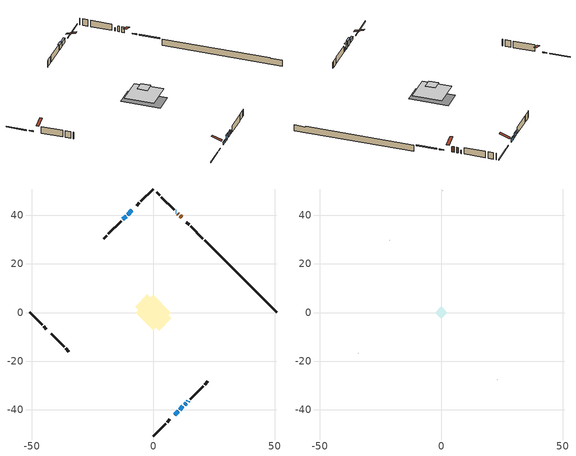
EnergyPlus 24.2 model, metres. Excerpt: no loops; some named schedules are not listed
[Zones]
conditioned space
 floor adiabatic (AdiabaticFloorConstruction): -7.27,0 0,7.27 7.27,0 0,-7.27 z0.61
 floor foundation (Slab1 construction): -7.44,2.38 -2.38,7.44 7.44,-2.38 2.38,-7.44 z-1.77
 wall outside (RimJoist1 construction): 0,-50.9 5.09,-45.81 / -50.9,0 -45.81,-5.09 / 0,50.9 -5.09,45.81 / 20.5,30.4 15.41,35.49 z0.61:0.91
 wall outside (RimJoist2 construction): 5.75,-45.15 6.83,-44.07 / -45.15,-5.75 -44.07,-6.83 / -5.75,45.15 -6.83,44.07 / 14.75,36.15 13.67,37.22 z0.61:0.91
 wall outside (AdiabaticWallConstruction 1): 11.71,39.19 11.06,39.84 / 10.41,40.49 10.13,40.77 z0.61:2.64
 wall outside (AdiabaticWallConstruction): -8.79,42.1 -10.52,40.38 / 9.48,41.42 9.31,41.59 / 14.19,-36.71 14.53,-36.37 z0.61:1.83; -11.17,39.72 -12.54,38.36 z0.61:2.24; 8.79,-42.1 10.23,-40.67 z0.61:1.47; 10.88,-40.01 12.23,-38.66 z0.61:2.64; 12.89,-38.01 13.54,-37.36 z0.61:2.44
 wall outside (Wall1 construction): 15.18,-35.71 20.52,-30.38 / -42.1,-8.79 -36.77,-14.13 / -13.2,37.7 -18.53,32.37 / 8.65,42.25 3.32,47.58 z0.61:3.05
 wall outside (Wall2 construction): 21.17,-29.72 22.48,-28.42 / -36.11,-14.78 -34.81,-16.09 / -19.19,31.71 -20.5,30.4 / 2.66,48.24 1.35,49.54 z0.61:3.05
 wall foundation (FoundationWall1 construction): 21.15,29.74,-1.77 21.15,29.74,0.61 47.92,2.97,0.61 47.92,2.97,0.4 50.9,0,0.4 50.9,0,-1.77
 window (WindowConstruction): -8.79,42.1 -10.52,40.38 z0.61:1.83
 window (WindowConstruction 6): 9.48,41.42 9.31,41.59 z0.61:1.83
 window (WindowConstruction 1): -11.17,39.72 -12.54,38.36 z0.61:2.23
 window (WindowConstruction 2): 8.79,-42.1 10.23,-40.67 z0.61:1.47
 window (WindowConstruction 3): 10.88,-40.01 12.23,-38.67 z0.61:2.64
 window (WindowConstruction 4): 12.89,-38.01 13.54,-37.36 z0.61:2.44
 window (WindowConstruction 5): 14.19,-36.7 14.53,-36.37 z0.61:1.83
 door (Door): 11.7,39.19 11.06,39.84 z0.61:2.64
 door (Door 1): 10.4,40.49 10.13,40.76 z0.61:2.64
 ceiling adiabatic (AdiabaticFloorConstruction): 0,-7.27 7.27,0 0,7.27 -7.27,0 z0.61
attic - vented
 floor to conditioned space (Floor1 construction Reversed): -2.55,0 0,2.55 2.55,0 0,-2.55 z3.05
 wall outside (Wall3 construction): 23.14,-27.76 23.18,-27.72 / -34.15,-16.75 -34.11,-16.79 / -21.15,29.74 -21.19,29.7 / 0.7,50.2 0.66,50.24 z0.61:3.05
 roof outside (Roof1 construction): 8.14,-42.76,3.05 5.66,-40.28,4.22 5,-40.93,4.22 7.48,-43.41,3.05; -42.76,-8.14,3.05 -40.28,-5.66,4.22 -40.93,-5,4.22 -43.41,-7.48,3.05; -8.14,42.76,3.05 -5.66,40.28,4.22 -5,40.93,4.22 -7.48,43.41,3.05; 12.36,38.54,3.05 9.88,36.05,4.22 10.54,35.4,4.22 13.02,37.88,3.05
shading: -10.62,40.27 -8.69,42.21 -9.12,42.64 -11.05,40.71 z1.98; -12.65,38.25 -11.07,39.83 -11.5,40.26 -13.08,38.68 z2.38; 10.33,-40.56 8.69,-42.21 9.12,-42.64 10.76,-40.99 z1.62; 12.34,-38.56 10.78,-40.12 11.21,-40.55 12.77,-38.99 z2.79; 13.64,-37.26 12.78,-38.11 13.21,-38.55 14.07,-37.69 z2.59
[Building]
Building 1: Terrain=Suburbs
[Site:Location]
London AP_ON: Latitude {deg}=43.03; Longitude {deg}=-81.15; Time Zone {hr}=-5; Elevation {m}=278; Keep Site Location Information=Yes
[Site:GroundTemperature:Shallow]
3.98693, 1.93205, 1.76749, 2.74264, 6.6573, 10.5537, 13.9317, 16.0716, 16.2534, 14.513, 11.2211, 7.44421
[Site:WaterMainsTemperature]
Calculation Method=Schedule; Temperature Schedule=mains temperature schedule
[Material] Roughness=Rough; Thermal Absorptance=0.9
Name | Thickness {m} | Conductivity {W/m-K} | Density {kg/m3} | Specific Heat {J/kg-K} | Solar Absorptance | Visible Absorptance
asphalt or fiberglass shingles | 0.00635 | 0.162714 | 1121.4 | 1465.45 | 0.4 | 0.4
ceiling stud and cavity | 0.1397 | 0.0800577 | 65.682 | 1177.47 | 0.7 | 0.7
concrete 4.0 in. | 0.1016 | 1.803125 | 2242.8 | 837.4 | 0.7 | 0.7
concrete 8.0 in. | 0.2032 | 1.803125 | 2242.8 | 837.4 | 0.7 | 0.7
door material | 0.04445 | 0.327969 | 512.64 | 1214.23 | 0.7 | 0.7
floor covering | 0.0127 | 0.0433444 | 54.468 | 1339.84 | 0.6 | 0.6
floor rigid ins; wall rigid ins | 0.512978 | 0.029427 | 32.04 | 1214.23 | 0.7 | 0.7
floor stud and cavity | 0.1397 | 1.75129 | 37.0049 | 1207.88 | 0.7 | 0.7
furniture material conditioned space 1 | 0.1524 | 0.115458 | 640.8 | 1214.23 | 0.6 | 0.6
gypsum board | 0.0127 | 0.160291 | 801 | 837.4 | 0.6 | 0.6
osb sheathing 0.5 in. | 0.0127 | 0.115458 | 512.64 | 1214.23 | 0.7 | 0.7
osb sheathing 0.75 in. | 0.01905 | 0.115458 | 512.64 | 1214.23 | 0.7 | 0.7
rim joist stud and cavity | 0.0508 | 0.107068 | 50.32683 | 1063.81 | 0.6 | 0.6
rim joist stud and cavity 1 | 0.0508 | 0.367727 | 50.32683 | 1063.81 | 0.6 | 0.6
wall stud and cavity | 0.1397 | 0.0996715 | 139.0536 | 1170.24 | 0.7 | 0.7
wall stud and cavity 1 | 0.1397 | 0.132452 | 139.0536 | 1170.24 | 0.7 | 0.7
wall stud and cavity 2 | 0.0889 | 6.1454 | 50.32683 | 1063.81 | 0.6 | 0.6
wall stud and cavity 3 | 0.0889 | 0.380278 | 52.3479 | 1209.89 | 0.7 | 0.7
wall stud and cavity 4 | 0.0889 | 0.391764 | 83.0341 | 1211.67 | 0.7 | 0.7
wood siding | 0.0254 | 0.102417 | 544.68 | 1172.36 | 0.74 | 0.74
wood siding 1 | 0.00254 | 0.102417 | 544.68 | 1172.36 | 0.74 | 0.74
wood siding 2; wood siding 3; wood siding 4 | 0.0254 | 0.102417 | 544.68 | 1172.36 | 0.7 | 0.7
[WindowMaterial:SimpleGlazingSystem]
Name | U-Factor {W/m2-K} | Solar Heat Gain Coefficient
WindowMaterial | 3.28699 | 0.62
WindowMaterial 1 | 3.284723 | 0.57
WindowMaterial 2 | 3.28302 | 0.52
WindowMaterial 3 | 3.31198 | 0.6
WindowMaterial 4 | 3.28416 | 0.58
WindowMaterial 5 | 3.22851 | 0.37
[Construction]
AdiabaticFloorConstruction: floor stud and cavity, floor rigid ins, osb sheathing 0.75 in., floor covering
AdiabaticWallConstruction: wood siding 3, wall rigid ins, wall stud and cavity 3, gypsum board
AdiabaticWallConstruction 1: wood siding 4, wall rigid ins, wall stud and cavity 3, gypsum board
Door; Door 1: door material
Floor1 construction Reversed: gypsum board, ceiling stud and cavity
FoundationWall1 construction: concrete 8.0 in.
furniture construction conditioned space 1: furniture material conditioned space 1
PartitionWallConstruction: gypsum board, wall stud and cavity 4, gypsum board
RimJoist1 construction: wood siding 2, rim joist stud and cavity
RimJoist2 construction: wood siding 2, rim joist stud and cavity 1
Roof1 construction: asphalt or fiberglass shingles
Slab1 construction: concrete 4.0 in.
Wall1 construction: wood siding, osb sheathing 0.5 in., wall stud and cavity, gypsum board
Wall2 construction: wood siding, osb sheathing 0.5 in., wall stud and cavity 1, gypsum board
Wall3 construction: wood siding 1, wall stud and cavity 2
WindowConstruction: WindowMaterial
WindowConstruction 1: WindowMaterial 1
WindowConstruction 2: WindowMaterial 2
WindowConstruction 3: WindowMaterial 3
WindowConstruction 4: WindowMaterial 4
WindowConstruction 5; WindowConstruction 6: WindowMaterial 5
[Zone] Multiplier=1; Part of Total Floor Area=Yes
Name | Volume {m3}
attic - vented | 2.46183
conditioned space | 530
[Space]
Name | Zone | Volume {m3}
attic - vented 1 | attic - vented | 2.46183
conditioned space 1 | conditioned space | 530
[ZoneInfiltration:EffectiveLeakageArea]
infil attic - vented 1: Zone or Space=attic - vented 1; Schedule=Always On Discrete; Effective Air Leakage Area {cm2}=565.964; Stack Coefficient=0.00025087; Wind Coefficient=1.07015e-05
[ZoneMixing]
whole house fan mix: Zone or Space=attic - vented; Schedule=Always On Continuous; Design Flow Rate Calculation Method=Flow/Zone; Design Flow Rate {m3/s}=0; Source Zone or Space=conditioned space
[SurfaceProperty:ExposedFoundationPerimeter]
Slab1: Exposed Perimeter Calculation Method=TotalExposedPerimeter; Total Exposed Perimeter {m}=42.062
[InternalMass] Zone or ZoneList=conditioned space; Space or SpaceList=conditioned space 1
Name | Construction | Surface Area {m2}
furniture mass conditioned space 1 | furniture construction conditioned space 1 | 81.9682
partition wall mass | PartitionWallConstruction | 204.92
[Lights]
interior lighting: Zone or ZoneList or Space or SpaceList=conditioned space 1; Schedule=interior lighting schedule; Design Level Calculation Method=LightingLevel; Lighting Level {W}=343.2; Return Air Fraction=0; Fraction Radiant=0.6; Fraction Visible=0.2; Fraction Replaceable=1
[People]
occupants: Zone or ZoneList or Space or SpaceList=conditioned space 1; Number of People Schedule=occupants schedule; Number of People Calculation Method=People; Number of People=3; Fraction Radiant=0.314171; Sensible Heat Fraction=0.56303; Activity Level Schedule=occupants activity schedule; Carbon Dioxide Generation Rate {m3/s-W}=0; Enable ASHRAE 55 Comfort Warnings=No; Mean Radiant Temperature Calculation Type=EnclosureAveraged
[ElectricEquipment] Zone or ZoneList or Space or SpaceList=conditioned space 1; Design Level Calculation Method=EquipmentLevel
Name | Schedule | Design Level {W} | Fraction Latent | Fraction Radiant | Fraction Lost
clothes dryer | clothes dryer schedule | 140.772 | 0.015 | 0.081 | 0.85
clothes washer | clothes washer schedule | 32.1985 | 0.03 | 0.162 | 0.7
cooking range | cooking range schedule | 215.147 | 0.08 | 0.432 | 0.2
dishwasher | dishwasher schedule | 66.8632 | 0.3 | 0.18 | 0.4
fridge | fridge schedule | 72.9452 | 0 | 0.6 | 0
mech vent bath fan 0 | mech vent bath fan 0 schedule | 50.2 | 0 | 0 | 1
mech vent house fan | mech vent house fan schedule | 0 | 0 | 0 | 1
mech vent house fan cfis | mech vent house fan cfis schedule | 0 | 0 | 0 | 0
misc plug loads | misc plug loads schedule | 494.7 | 0.045 | 0.513 | 0.1
whole house fan | Always On Discrete | 0 | 0 | 0 | 1
[OtherEquipment] Zone or ZoneList or Space or SpaceList=conditioned space 1; Design Level Calculation Method=EquipmentLevel
Name | Fuel Type | Schedule | Design Level {W} | Fraction Latent | Fraction Radiant | Fraction Lost
clothes dryer 1 | Electricity | clothes dryer schedule | 0 | 0.015 | 0.081 | 0.85
cooking range 1 | Electricity | cooking range schedule | 0 | 0.08 | 0.432 | 0.2
general water use latent | None | general water use schedule | 62.594 | 1 | 0 | 0
general water use sensible | None | general water use schedule | -61.6891 | 0 | 0.6 | 0
mech vent house fan latent load | None | Always On Discrete | 0 | 1 | 0 | 0
mech vent house fan sensible load | None | Always On Discrete | 0 | 0 | 0 | 0
water heater energy adjustment1 | Electricity | Always On Discrete | 0.01 | 0 | 0 | 1
[ZoneInfiltration:DesignFlowRate] Zone or ZoneList or Space or SpaceList=conditioned space 1; Schedule=Always On Discrete; Design Flow Rate Calculation Method=Flow/Zone; Design Flow Rate {m3/s}=0
infil flow; natural vent flow; whole house fan flow
[Foundation:Kiva]
Foundation Kiva 1: Initial Indoor Air Temperature {C}=18; Wall Height Above Grade {m}=0.609996; Wall Depth Below Slab {m}=0.2032
[Foundation:Kiva:Settings]
Soil Conductivity {W/m-K}=0.849921; Soil Density {kg/m3}=1842.3; Soil Specific Heat {J/kg-K}=418.7; Ground Solar Absorptivity=0.9; Ground Thermal Absorptivity=0.9; Ground Surface Roughness {m}=0.03; Far-Field Width {m}=40; Deep-Ground Boundary Condition=ZeroFlux; Deep-Ground Depth {m}=40; Minimum Cell Dimension {m}=0.2; Maximum Cell Growth Coefficient=3; Simulation Timestep=Timestep
[Exterior:Lights]
exterior lighting: Schedule=exterior lighting schedule; Design Level {W}=75.6
[Schedule:Constant]
Name | Hourly Value
Always On Continuous; mech vent house fan schedule; mech vent house fan cfis schedule; Always On Discrete | 1
occupants activity schedule | 117.228
fridge schedule | 0
[Schedule:Day:Interval]
interior lighting schedule day: No, 01:00, 0.108182, 04:00, 0.0901515, 05:00, 0.0991667, 06:00, 0.162273, 07:00, 0.270455, 08:00, 0.342576, 10:00, 0.369621, 11:00, 0.351591, 12:00, 0.333561, 13:00, 0.324545, 14:00, 0.31553, 15:00, 0.333561, 16:00, 0.369621, 17:00, 0.450758, 18:00, 0.585985, 19:00, 0.775303, 20:00, 0.955606, 21:00, 0.991667, 22:00, 0.712197, 23:00, 0.360606, 24:00, 0.162273
interior lighting schedule day 1: No, 01:00, 0.100909, 04:00, 0.0840909, 05:00, 0.0925, 06:00, 0.151364, 07:00, 0.252273, 08:00, 0.319545, 10:00, 0.344773, 11:00, 0.327955, 12:00, 0.311136, 13:00, 0.302727, 14:00, 0.294318, 15:00, 0.311136, 16:00, 0.344773, 17:00, 0.420455, 18:00, 0.546591, 19:00, 0.723182, 20:00, 0.891364, 21:00, 0.925, 22:00, 0.664318, 23:00, 0.336364, 24:00, 0.151364
interior lighting schedule day 2: No, 01:00, 0.0927273, 04:00, 0.0772727, 05:00, 0.085, 06:00, 0.139091, 07:00, 0.231818, 08:00, 0.293636, 10:00, 0.316818, 11:00, 0.301364, 12:00, 0.285909, 13:00, 0.278182, 14:00, 0.270455, 15:00, 0.285909, 16:00, 0.316818, 17:00, 0.386364, 18:00, 0.502273, 19:00, 0.664545, 20:00, 0.819091, 21:00, 0.85, 22:00, 0.610455, 23:00, 0.309091, 24:00, 0.139091
interior lighting schedule day 3: No, 01:00, 0.0845455, 04:00, 0.0704545, 05:00, 0.0775, 06:00, 0.126818, 07:00, 0.211364, 08:00, 0.267727, 10:00, 0.288864, 11:00, 0.274773, 12:00, 0.260682, 13:00, 0.253636, 14:00, 0.246591, 15:00, 0.260682, 16:00, 0.288864, 17:00, 0.352273, 18:00, 0.457955, 19:00, 0.605909, 20:00, 0.746818, 21:00, 0.775, 22:00, 0.556591, 23:00, 0.281818, 24:00, 0.126818
interior lighting schedule default day: No, 24:00, 0
[Schedule:Week:Daily]
interior lighting schedule Week Rule - Jan1-Jan27: interior lighting schedule day, interior lighting schedule day, interior lighting schedule day, interior lighting schedule day, interior lighting schedule day, interior lighting schedule day, interior lighting schedule day, interior lighting schedule default day, interior lighting schedule default day, interior lighting schedule default day, interior lighting schedule default day, interior lighting schedule default day
interior lighting schedule Week Rule - Jan28-Feb3: interior lighting schedule day, interior lighting schedule day, interior lighting schedule day, interior lighting schedule day, interior lighting schedule day 1, interior lighting schedule day 1, interior lighting schedule day 1, interior lighting schedule default day, interior lighting schedule default day, interior lighting schedule default day, interior lighting schedule default day, interior lighting schedule default day
interior lighting schedule Week Rule - Feb4-Feb24: interior lighting schedule day 1, interior lighting schedule day 1, interior lighting schedule day 1, interior lighting schedule day 1, interior lighting schedule day 1, interior lighting schedule day 1, interior lighting schedule day 1, interior lighting schedule default day, interior lighting schedule default day, interior lighting schedule default day, interior lighting schedule default day, interior lighting schedule default day
interior lighting schedule Week Rule - Feb25-Mar3: interior lighting schedule day 1, interior lighting schedule day 1, interior lighting schedule day 1, interior lighting schedule day 1, interior lighting schedule day 2, interior lighting schedule day 2, interior lighting schedule day 2, interior lighting schedule default day, interior lighting schedule default day, interior lighting schedule default day, interior lighting schedule default day, interior lighting schedule default day
interior lighting schedule Week Rule - Mar4-Mar31: interior lighting schedule day 2, interior lighting schedule day 2, interior lighting schedule day 2, interior lighting schedule day 2, interior lighting schedule day 2, interior lighting schedule day 2, interior lighting schedule day 2, interior lighting schedule default day, interior lighting schedule default day, interior lighting schedule default day, interior lighting schedule default day, interior lighting schedule default day
interior lighting schedule Week Rule - Apr1-Apr28: interior lighting schedule day 3, interior lighting schedule day 3, interior lighting schedule day 3, interior lighting schedule day 3, interior lighting schedule day 3, interior lighting schedule day 3, interior lighting schedule day 3, interior lighting schedule default day, interior lighting schedule default day, interior lighting schedule default day, interior lighting schedule default day, interior lighting schedule default day
interior lighting schedule Week Rule - Apr29-May5: interior lighting schedule day 3, interior lighting schedule day 3, interior lighting schedule day 4, interior lighting schedule day 4, interior lighting schedule day 4, interior lighting schedule day 4, interior lighting schedule day 4, interior lighting schedule default day, interior lighting schedule default day, interior lighting schedule default day, interior lighting schedule default day, interior lighting schedule default day
interior lighting schedule Week Rule - May6-May26: interior lighting schedule day 4, interior lighting schedule day 4, interior lighting schedule day 4, interior lighting schedule day 4, interior lighting schedule day 4, interior lighting schedule day 4, interior lighting schedule day 4, interior lighting schedule default day, interior lighting schedule default day, interior lighting schedule default day, interior lighting schedule default day, interior lighting schedule default day
interior lighting schedule Week Rule - May27-Jun2: interior lighting schedule day 4, interior lighting schedule day 4, interior lighting schedule day 4, interior lighting schedule day 4, interior lighting schedule day 4, interior lighting schedule day 5, interior lighting schedule day 5, interior lighting schedule default day, interior lighting schedule default day, interior lighting schedule default day, interior lighting schedule default day, interior lighting schedule default day
interior lighting schedule Week Rule - Jun3-Jun30: interior lighting schedule day 5, interior lighting schedule day 5, interior lighting schedule day 5, interior lighting schedule day 5, interior lighting schedule day 5, interior lighting schedule day 5, interior lighting schedule day 5, interior lighting schedule default day, interior lighting schedule default day, interior lighting schedule default day, interior lighting schedule default day, interior lighting schedule default day
interior lighting schedule Week Rule - Jul1-Jul28: interior lighting schedule day 6, interior lighting schedule day 6, interior lighting schedule day 6, interior lighting schedule day 6, interior lighting schedule day 6, interior lighting schedule day 6, interior lighting schedule day 6, interior lighting schedule default day, interior lighting schedule default day, interior lighting schedule default day, interior lighting schedule default day, interior lighting schedule default day
interior lighting schedule Week Rule - Jul29-Aug4: interior lighting schedule day 6, interior lighting schedule day 6, interior lighting schedule day 6, interior lighting schedule day 7, interior lighting schedule day 7, interior lighting schedule day 7, interior lighting schedule day 7, interior lighting schedule default day, interior lighting schedule default day, interior lighting schedule default day, interior lighting schedule default day, interior lighting schedule default day
interior lighting schedule Week Rule - Aug5-Aug25: interior lighting schedule day 7, interior lighting schedule day 7, interior lighting schedule day 7, interior lighting schedule day 7, interior lighting schedule day 7, interior lighting schedule day 7, interior lighting schedule day 7, interior lighting schedule default day, interior lighting schedule default day, interior lighting schedule default day, interior lighting schedule default day, interior lighting schedule default day
interior lighting schedule Week Rule - Aug26-Sep1: interior lighting schedule day 7, interior lighting schedule day 7, interior lighting schedule day 7, interior lighting schedule day 7, interior lighting schedule day 7, interior lighting schedule day 7, interior lighting schedule day 8, interior lighting schedule default day, interior lighting schedule default day, interior lighting schedule default day, interior lighting schedule default day, interior lighting schedule default day
interior lighting schedule Week Rule - Sep2-Sep29: interior lighting schedule day 8, interior lighting schedule day 8, interior lighting schedule day 8, interior lighting schedule day 8, interior lighting schedule day 8, interior lighting schedule day 8, interior lighting schedule day 8, interior lighting schedule default day, interior lighting schedule default day, interior lighting schedule default day, interior lighting schedule default day, interior lighting schedule default day
interior lighting schedule Week Rule - Sep30-Oct6: interior lighting schedule day 8, interior lighting schedule day 9, interior lighting schedule day 9, interior lighting schedule day 9, interior lighting schedule day 9, interior lighting schedule day 9, interior lighting schedule day 9, interior lighting schedule default day, interior lighting schedule default day, interior lighting schedule default day, interior lighting schedule default day, interior lighting schedule default day
interior lighting schedule Week Rule - Oct7-Oct27: interior lighting schedule day 9, interior lighting schedule day 9, interior lighting schedule day 9, interior lighting schedule day 9, interior lighting schedule day 9, interior lighting schedule day 9, interior lighting schedule day 9, interior lighting schedule default day, interior lighting schedule default day, interior lighting schedule default day, interior lighting schedule default day, interior lighting schedule default day
interior lighting schedule Week Rule - Oct28-Nov3: interior lighting schedule day 9, interior lighting schedule day 9, interior lighting schedule day 9, interior lighting schedule day 9, interior lighting schedule day 10, interior lighting schedule day 10, interior lighting schedule day 10, interior lighting schedule default day, interior lighting schedule default day, interior lighting schedule default day, interior lighting schedule default day, interior lighting schedule default day
interior lighting schedule Week Rule - Nov4-Nov24: interior lighting schedule day 10, interior lighting schedule day 10, interior lighting schedule day 10, interior lighting schedule day 10, interior lighting schedule day 10, interior lighting schedule day 10, interior lighting schedule day 10, interior lighting schedule default day, interior lighting schedule default day, interior lighting schedule default day, interior lighting schedule default day, interior lighting schedule default day
interior lighting schedule Week Rule - Nov25-Dec1: interior lighting schedule day 10, interior lighting schedule day 10, interior lighting schedule day 10, interior lighting schedule day 10, interior lighting schedule day 10, interior lighting schedule day 10, interior lighting schedule day 11, interior lighting schedule default day, interior lighting schedule default day, interior lighting schedule default day, interior lighting schedule default day, interior lighting schedule default day
interior lighting schedule Week Rule - Dec2-Dec31: interior lighting schedule day 11, interior lighting schedule day 11, interior lighting schedule day 11, interior lighting schedule day 11, interior lighting schedule day 11, interior lighting schedule day 11, interior lighting schedule day 11, interior lighting schedule default day, interior lighting schedule default day, interior lighting schedule default day, interior lighting schedule default day, interior lighting schedule default day
occupants schedule Week Rule - Jan1-Dec31: occupants schedule day, occupants schedule day, occupants schedule day, occupants schedule day, occupants schedule day, occupants schedule day, occupants schedule day, occupants schedule default day, occupants schedule default day, occupants schedule default day, occupants schedule default day, occupants schedule default day
clothes dryer schedule Week Rule - Jan1-Dec31: clothes dryer schedule day, clothes dryer schedule day, clothes dryer schedule day, clothes dryer schedule day, clothes dryer schedule day, clothes dryer schedule day, clothes dryer schedule day, clothes dryer schedule default day, clothes dryer schedule default day, clothes dryer schedule default day, clothes dryer schedule default day, clothes dryer schedule default day
clothes washer schedule Week Rule - Jan1-Dec31: clothes washer schedule day, clothes washer schedule day, clothes washer schedule day, clothes washer schedule day, clothes washer schedule day, clothes washer schedule day, clothes washer schedule day, clothes washer schedule default day, clothes washer schedule default day, clothes washer schedule default day, clothes washer schedule default day, clothes washer schedule default day
cooking range schedule Week Rule - Jan1-Dec31: cooking range schedule day, cooking range schedule day, cooking range schedule day, cooking range schedule day, cooking range schedule day, cooking range schedule day, cooking range schedule day, cooking range schedule default day, cooking range schedule default day, cooking range schedule default day, cooking range schedule default day, cooking range schedule default day
dishwasher schedule Week Rule - Jan1-Dec31: dishwasher schedule day, dishwasher schedule day, dishwasher schedule day, dishwasher schedule day, dishwasher schedule day, dishwasher schedule day, dishwasher schedule day, dishwasher schedule default day, dishwasher schedule default day, dishwasher schedule default day, dishwasher schedule default day, dishwasher schedule default day
mech vent bath fan 0 schedule Week Rule - Jan1-Dec31: mech vent bath fan 0 schedule day, mech vent bath fan 0 schedule day, mech vent bath fan 0 schedule day, mech vent bath fan 0 schedule day, mech vent bath fan 0 schedule day, mech vent bath fan 0 schedule day, mech vent bath fan 0 schedule day, mech vent bath fan 0 schedule default day, mech vent bath fan 0 schedule default day, mech vent bath fan 0 schedule default day, mech vent bath fan 0 schedule default day, mech vent bath fan 0 schedule default day
misc plug loads schedule Week Rule - Jan1-Dec31: misc plug loads schedule day, misc plug loads schedule day, misc plug loads schedule day, misc plug loads schedule day, misc plug loads schedule day, misc plug loads schedule day, misc plug loads schedule day, misc plug loads schedule default day, misc plug loads schedule default day, misc plug loads schedule default day, misc plug loads schedule default day, misc plug loads schedule default day
general water use schedule Week Rule - Jan1-Dec31: general water use schedule day, general water use schedule day, general water use schedule day, general water use schedule day, general water use schedule day, general water use schedule day, general water use schedule day, general water use schedule default day, general water use schedule default day, general water use schedule default day, general water use schedule default day, general water use schedule default day
exterior lighting schedule Week Rule - Jan1-Jan27: exterior lighting schedule day, exterior lighting schedule day, exterior lighting schedule day, exterior lighting schedule day, exterior lighting schedule day, exterior lighting schedule day, exterior lighting schedule day, exterior lighting schedule default day, exterior lighting schedule default day, exterior lighting schedule default day, exterior lighting schedule default day, exterior lighting schedule default day
exterior lighting schedule Week Rule - Jan28-Feb3: exterior lighting schedule day, exterior lighting schedule day, exterior lighting schedule day, exterior lighting schedule day, exterior lighting schedule day 1, exterior lighting schedule day 1, exterior lighting schedule day 1, exterior lighting schedule default day, exterior lighting schedule default day, exterior lighting schedule default day, exterior lighting schedule default day, exterior lighting schedule default day
exterior lighting schedule Week Rule - Feb4-Feb24: exterior lighting schedule day 1, exterior lighting schedule day 1, exterior lighting schedule day 1, exterior lighting schedule day 1, exterior lighting schedule day 1, exterior lighting schedule day 1, exterior lighting schedule day 1, exterior lighting schedule default day, exterior lighting schedule default day, exterior lighting schedule default day, exterior lighting schedule default day, exterior lighting schedule default day
exterior lighting schedule Week Rule - Feb25-Mar3: exterior lighting schedule day 1, exterior lighting schedule day 1, exterior lighting schedule day 1, exterior lighting schedule day 1, exterior lighting schedule day 2, exterior lighting schedule day 2, exterior lighting schedule day 2, exterior lighting schedule default day, exterior lighting schedule default day, exterior lighting schedule default day, exterior lighting schedule default day, exterior lighting schedule default day
exterior lighting schedule Week Rule - Mar4-Mar31: exterior lighting schedule day 2, exterior lighting schedule day 2, exterior lighting schedule day 2, exterior lighting schedule day 2, exterior lighting schedule day 2, exterior lighting schedule day 2, exterior lighting schedule day 2, exterior lighting schedule default day, exterior lighting schedule default day, exterior lighting schedule default day, exterior lighting schedule default day, exterior lighting schedule default day
exterior lighting schedule Week Rule - Apr1-Apr28: exterior lighting schedule day 3, exterior lighting schedule day 3, exterior lighting schedule day 3, exterior lighting schedule day 3, exterior lighting schedule day 3, exterior lighting schedule day 3, exterior lighting schedule day 3, exterior lighting schedule default day, exterior lighting schedule default day, exterior lighting schedule default day, exterior lighting schedule default day, exterior lighting schedule default day
exterior lighting schedule Week Rule - Apr29-May5: exterior lighting schedule day 3, exterior lighting schedule day 3, exterior lighting schedule day 4, exterior lighting schedule day 4, exterior lighting schedule day 4, exterior lighting schedule day 4, exterior lighting schedule day 4, exterior lighting schedule default day, exterior lighting schedule default day, exterior lighting schedule default day, exterior lighting schedule default day, exterior lighting schedule default day
exterior lighting schedule Week Rule - May6-May26: exterior lighting schedule day 4, exterior lighting schedule day 4, exterior lighting schedule day 4, exterior lighting schedule day 4, exterior lighting schedule day 4, exterior lighting schedule day 4, exterior lighting schedule day 4, exterior lighting schedule default day, exterior lighting schedule default day, exterior lighting schedule default day, exterior lighting schedule default day, exterior lighting schedule default day
exterior lighting schedule Week Rule - May27-Jun2: exterior lighting schedule day 4, exterior lighting schedule day 4, exterior lighting schedule day 4, exterior lighting schedule day 4, exterior lighting schedule day 4, exterior lighting schedule day 5, exterior lighting schedule day 5, exterior lighting schedule default day, exterior lighting schedule default day, exterior lighting schedule default day, exterior lighting schedule default day, exterior lighting schedule default day
exterior lighting schedule Week Rule - Jun3-Jun30: exterior lighting schedule day 5, exterior lighting schedule day 5, exterior lighting schedule day 5, exterior lighting schedule day 5, exterior lighting schedule day 5, exterior lighting schedule day 5, exterior lighting schedule day 5, exterior lighting schedule default day, exterior lighting schedule default day, exterior lighting schedule default day, exterior lighting schedule default day, exterior lighting schedule default day
exterior lighting schedule Week Rule - Jul1-Jul28: exterior lighting schedule day 6, exterior lighting schedule day 6, exterior lighting schedule day 6, exterior lighting schedule day 6, exterior lighting schedule day 6, exterior lighting schedule day 6, exterior lighting schedule day 6, exterior lighting schedule default day, exterior lighting schedule default day, exterior lighting schedule default day, exterior lighting schedule default day, exterior lighting schedule default day
exterior lighting schedule Week Rule - Jul29-Aug4: exterior lighting schedule day 6, exterior lighting schedule day 6, exterior lighting schedule day 6, exterior lighting schedule day 7, exterior lighting schedule day 7, exterior lighting schedule day 7, exterior lighting schedule day 7, exterior lighting schedule default day, exterior lighting schedule default day, exterior lighting schedule default day, exterior lighting schedule default day, exterior lighting schedule default day
exterior lighting schedule Week Rule - Aug5-Aug25: exterior lighting schedule day 7, exterior lighting schedule day 7, exterior lighting schedule day 7, exterior lighting schedule day 7, exterior lighting schedule day 7, exterior lighting schedule day 7, exterior lighting schedule day 7, exterior lighting schedule default day, exterior lighting schedule default day, exterior lighting schedule default day, exterior lighting schedule default day, exterior lighting schedule default day
exterior lighting schedule Week Rule - Aug26-Sep1: exterior lighting schedule day 7, exterior lighting schedule day 7, exterior lighting schedule day 7, exterior lighting schedule day 7, exterior lighting schedule day 7, exterior lighting schedule day 7, exterior lighting schedule day 8, exterior lighting schedule default day, exterior lighting schedule default day, exterior lighting schedule default day, exterior lighting schedule default day, exterior lighting schedule default day
exterior lighting schedule Week Rule - Sep2-Sep29: exterior lighting schedule day 8, exterior lighting schedule day 8, exterior lighting schedule day 8, exterior lighting schedule day 8, exterior lighting schedule day 8, exterior lighting schedule day 8, exterior lighting schedule day 8, exterior lighting schedule default day, exterior lighting schedule default day, exterior lighting schedule default day, exterior lighting schedule default day, exterior lighting schedule default day
exterior lighting schedule Week Rule - Sep30-Oct6: exterior lighting schedule day 8, exterior lighting schedule day 9, exterior lighting schedule day 9, exterior lighting schedule day 9, exterior lighting schedule day 9, exterior lighting schedule day 9, exterior lighting schedule day 9, exterior lighting schedule default day, exterior lighting schedule default day, exterior lighting schedule default day, exterior lighting schedule default day, exterior lighting schedule default day
exterior lighting schedule Week Rule - Oct7-Oct27: exterior lighting schedule day 9, exterior lighting schedule day 9, exterior lighting schedule day 9, exterior lighting schedule day 9, exterior lighting schedule day 9, exterior lighting schedule day 9, exterior lighting schedule day 9, exterior lighting schedule default day, exterior lighting schedule default day, exterior lighting schedule default day, exterior lighting schedule default day, exterior lighting schedule default day
exterior lighting schedule Week Rule - Oct28-Nov3: exterior lighting schedule day 9, exterior lighting schedule day 9, exterior lighting schedule day 9, exterior lighting schedule day 9, exterior lighting schedule day 10, exterior lighting schedule day 10, exterior lighting schedule day 10, exterior lighting schedule default day, exterior lighting schedule default day, exterior lighting schedule default day, exterior lighting schedule default day, exterior lighting schedule default day
exterior lighting schedule Week Rule - Nov4-Nov24: exterior lighting schedule day 10, exterior lighting schedule day 10, exterior lighting schedule day 10, exterior lighting schedule day 10, exterior lighting schedule day 10, exterior lighting schedule day 10, exterior lighting schedule day 10, exterior lighting schedule default day, exterior lighting schedule default day, exterior lighting schedule default day, exterior lighting schedule default day, exterior lighting schedule default day
exterior lighting schedule Week Rule - Nov25-Dec1: exterior lighting schedule day 10, exterior lighting schedule day 10, exterior lighting schedule day 10, exterior lighting schedule day 10, exterior lighting schedule day 10, exterior lighting schedule day 10, exterior lighting schedule day 11, exterior lighting schedule default day, exterior lighting schedule default day, exterior lighting schedule default day, exterior lighting schedule default day, exterior lighting schedule default day
exterior lighting schedule Week Rule - Dec2-Dec31: exterior lighting schedule day 11, exterior lighting schedule day 11, exterior lighting schedule day 11, exterior lighting schedule day 11, exterior lighting schedule day 11, exterior lighting schedule day 11, exterior lighting schedule day 11, exterior lighting schedule default day, exterior lighting schedule default day, exterior lighting schedule default day, exterior lighting schedule default day, exterior lighting schedule default day
[Schedule:Year]
interior lighting schedule: interior lighting schedule Week Rule - Jan1-Jan27, 1, 1, 1, 27, interior lighting schedule Week Rule - Jan28-Feb3, 1, 28, 2, 3, interior lighting schedule Week Rule - Feb4-Feb24, 2, 4, 2, 24, interior lighting schedule Week Rule - Feb25-Mar3, 2, 25, 3, 3, interior lighting schedule Week Rule - Mar4-Mar31, 3, 4, 3, 31, interior lighting schedule Week Rule - Apr1-Apr28, 4, 1, 4, 28, interior lighting schedule Week Rule - Apr29-May5, 4, 29, 5, 5, interior lighting schedule Week Rule - May6-May26, 5, 6, 5, 26, interior lighting schedule Week Rule - May27-Jun2, 5, 27, 6, 2, interior lighting schedule Week Rule - Jun3-Jun30, 6, 3, 6, 30, interior lighting schedule Week Rule - Jul1-Jul28, 7, 1, 7, 28, interior lighting schedule Week Rule - Jul29-Aug4, 7, 29, 8, 4, interior lighting schedule Week Rule - Aug5-Aug25, 8, 5, 8, 25, interior lighting schedule Week Rule - Aug26-Sep1, 8, 26, 9, 1, interior lighting schedule Week Rule - Sep2-Sep29, 9, 2, 9, 29, interior lighting schedule Week Rule - Sep30-Oct6, 9, 30, 10, 6, interior lighting schedule Week Rule - Oct7-Oct27, 10, 7, 10, 27, interior lighting schedule Week Rule - Oct28-Nov3, 10, 28, 11, 3, interior lighting schedule Week Rule - Nov4-Nov24, 11, 4, 11, 24, interior lighting schedule Week Rule - Nov25-Dec1, 11, 25, 12, 1, interior lighting schedule Week Rule - Dec2-Dec31, 12, 2, 12, 31
occupants schedule: occupants schedule Week Rule - Jan1-Dec31, 1, 1, 12, 31
clothes dryer schedule: clothes dryer schedule Week Rule - Jan1-Dec31, 1, 1, 12, 31
clothes washer schedule: clothes washer schedule Week Rule - Jan1-Dec31, 1, 1, 12, 31
cooking range schedule: cooking range schedule Week Rule - Jan1-Dec31, 1, 1, 12, 31
dishwasher schedule: dishwasher schedule Week Rule - Jan1-Dec31, 1, 1, 12, 31
mech vent bath fan 0 schedule: mech vent bath fan 0 schedule Week Rule - Jan1-Dec31, 1, 1, 12, 31
misc plug loads schedule: misc plug loads schedule Week Rule - Jan1-Dec31, 1, 1, 12, 31
general water use schedule: general water use schedule Week Rule - Jan1-Dec31, 1, 1, 12, 31
exterior lighting schedule: exterior lighting schedule Week Rule - Jan1-Jan27, 1, 1, 1, 27, exterior lighting schedule Week Rule - Jan28-Feb3, 1, 28, 2, 3, exterior lighting schedule Week Rule - Feb4-Feb24, 2, 4, 2, 24, exterior lighting schedule Week Rule - Feb25-Mar3, 2, 25, 3, 3, exterior lighting schedule Week Rule - Mar4-Mar31, 3, 4, 3, 31, exterior lighting schedule Week Rule - Apr1-Apr28, 4, 1, 4, 28, exterior lighting schedule Week Rule - Apr29-May5, 4, 29, 5, 5, exterior lighting schedule Week Rule - May6-May26, 5, 6, 5, 26, exterior lighting schedule Week Rule - May27-Jun2, 5, 27, 6, 2, exterior lighting schedule Week Rule - Jun3-Jun30, 6, 3, 6, 30, exterior lighting schedule Week Rule - Jul1-Jul28, 7, 1, 7, 28, exterior lighting schedule Week Rule - Jul29-Aug4, 7, 29, 8, 4, exterior lighting schedule Week Rule - Aug5-Aug25, 8, 5, 8, 25, exterior lighting schedule Week Rule - Aug26-Sep1, 8, 26, 9, 1, exterior lighting schedule Week Rule - Sep2-Sep29, 9, 2, 9, 29, exterior lighting schedule Week Rule - Sep30-Oct6, 9, 30, 10, 6, exterior lighting schedule Week Rule - Oct7-Oct27, 10, 7, 10, 27, exterior lighting schedule Week Rule - Oct28-Nov3, 10, 28, 11, 3, exterior lighting schedule Week Rule - Nov4-Nov24, 11, 4, 11, 24, exterior lighting schedule Week Rule - Nov25-Dec1, 11, 25, 12, 1, exterior lighting schedule Week Rule - Dec2-Dec31, 12, 2, 12, 31
[Schedule:Compact]
mains temperature schedule: Through: 01/01, For: AllDays, Until: 24:00, 7.96722, Through: 01/02, For: AllDays, Until: 24:00, 7.89722, Through: 01/03, For: AllDays, Until: 24:00, 7.82778, Through: 01/04, For: AllDays, Until: 24:00, 7.76, Through: 01/05, For: AllDays, Until: 24:00, 7.69333, Through: 01/06, For: AllDays, Until: 24:00, 7.62778, Through: 01/07, For: AllDays, Until: 24:00, 7.56389, Through: 01/08, For: AllDays, Until: 24:00, 7.50167, Through: 01/09, For: AllDays, Until: 24:00, 7.44056, Through: 01/10, For: AllDays, Until: 24:00, 7.38056, Through: 01/11, For: AllDays, Until: 24:00, 7.32222, Through: 01/12, For: AllDays, Until: 24:00, 7.26556, Through: 01/13, For: AllDays, Until: 24:00, 7.21, Through: 01/14, For: AllDays, Until: 24:00, 7.15556, Through: 01/15, For: AllDays, Until: 24:00, 7.10333, Through: 01/16, For: AllDays, Until: 24:00, 7.05222, Through: 01/17, For: AllDays, Until: 24:00, 7.00278, Through: 01/18, For: AllDays, Until: 24:00, 6.955, Through: 01/19, For: AllDays, Until: 24:00, 6.90833, Through: 01/20, For: AllDays, Until: 24:00, 6.86389, Through: 01/21, For: AllDays, Until: 24:00, 6.82056, Through: 01/22, For: AllDays, Until: 24:00, 6.77889, Through: 01/23, For: AllDays, Until: 24:00, 6.73889, Through: 01/24, For: AllDays, Until: 24:00, 6.7, Through: 01/25, For: AllDays, Until: 24:00, 6.66333, Through: 01/26, For: AllDays, Until: 24:00, 6.62833, Through: 01/27, For: AllDays, Until: 24:00, 6.59444, Through: 01/28, For: AllDays, Until: 24:00, 6.56278, Through: 01/29, For: AllDays, Until: 24:00, 6.53222, Through: 01/30, For: AllDays, Until: 24:00, 6.50389, Through: 01/31, For: AllDays, Until: 24:00, 6.47722, Through: 02/01, For: AllDays, Until: 24:00, 6.45167, Through: 02/02, For: AllDays, Until: 24:00, 6.42833, Through: 02/03, For: AllDays, Until: 24:00, 6.40667, Through: 02/04, For: AllDays, Until: 24:00, 6.38611, Through: 02/05, For: AllDays, Until: 24:00, 6.36778, Through: 02/06, For: AllDays, Until: 24:00, 6.35111, Through: 02/07, For: AllDays, Until: 24:00, 6.33611, Through: 02/08, For: AllDays, Until: 24:00, 6.32333, Through: 02/09, For: AllDays, Until: 24:00, 6.31167, Through: 02/10, For: AllDays, Until: 24:00, 6.30222, Through: 02/11, For: AllDays, Until: 24:00, 6.29389, Through: 02/12, For: AllDays, Until: 24:00, 6.28778, Through: 02/13, For: AllDays, Until: 24:00, 6.28333, Through: 02/14, For: AllDays, Until: 24:00, 6.28056, Through: 02/15, For: AllDays, Until: 24:00, 6.27944, Through: 02/16, For: AllDays, Until: 24:00, 6.28, Through: 02/17, For: AllDays, Until: 24:00, 6.28278, Through: 02/18, For: AllDays, Until: 24:00, 6.28722, Through: 02/19, For: AllDays, Until: 24:00, 6.29278, Through: 02/20, For: AllDays, Until: 24:00, 6.30056, Through: 02/21, For: AllDays, Until: 24:00, 6.31, Through: 02/22, For: AllDays, Until: 24:00, 6.32111, Through: 02/23, For: AllDays, Until: 24:00, 6.33444, Through: 02/24, For: AllDays, Until: 24:00, 6.34889, Through: 02/25, For: AllDays, Until: 24:00, 6.36556, Through: 02/26, For: AllDays, Until: 24:00, 6.38333, Through: 02/27, For: AllDays, Until: 24:00, 6.40333, Through: 02/28, For: AllDays, Until: 24:00, 6.425, Through: 03/01, For: AllDays, Until: 24:00, 6.44833, Through: 03/02, For: AllDays, Until: 24:00, 6.47278, Through: 03/03, For: AllDays, Until: 24:00, 6.49944, Through: 03/04, For: AllDays, Until: 24:00, 6.52778, Through: 03/05, For: AllDays, Until: 24:00, 6.55778, Through: 03/06, For: AllDays, Until: 24:00, 6.58944, Through: 03/07, For: AllDays, Until: 24:00, 6.62278, Through: 03/08, For: AllDays, Until: 24:00, 6.65778, Through: 03/09, For: AllDays, Until: 24:00, 6.69444, Through: 03/10, For: AllDays, Until: 24:00, 6.73278, Through: 03/11, For: AllDays, Until: 24:00, 6.77278, Through: 03/12, For: AllDays, Until: 24:00, 6.81389, Through: 03/13, For: AllDays, Until: 24:00, 6.85722, Through: 03/14, For: AllDays, Until: 24:00, 6.90167, Through: 03/15, For: AllDays, Until: 24:00, 6.94778, Through: 03/16, For: AllDays, Until: 24:00, 6.99556, Through: 03/17, For: AllDays, Until: 24:00, 7.045, Through: 03/18, For: AllDays, Until: 24:00, 7.09556, Through: 03/19, For: AllDays, Until: 24:00, 7.14778, Through: 03/20, For: AllDays, Until: 24:00, 7.20167, Through: 03/21, For: AllDays, Until: 24:00, 7.25667, Through: 03/22, For: AllDays, Until: 24:00, 7.31333, Through: 03/23, For: AllDays, Until: 24:00, 7.37167, Through: 03/24, For: AllDays, Until: 24:00, 7.43111, Through: 03/25, For: AllDays, Until: 24:00, 7.49222, Through: 03/26, For: AllDays, Until: 24:00, 7.55444, Through: 03/27, For: AllDays, Until: 24:00, 7.61833, Through: 03/28, For: AllDays, Until: 24:00, 7.68333, Through: 03/29, For: AllDays, Until: 24:00, 7.74944, Through: 03/30, For: AllDays, Until: 24:00, 7.81722, Through: 03/31, For: AllDays, Until: 24:00, 7.88667, Through: 04/01, For: AllDays, Until: 24:00, 7.95667, Through: 04/02, For: AllDays, Until: 24:00, 8.02833, Through: 04/03, For: AllDays, Until: 24:00, 8.10111, Through: 04/04, For: AllDays, Until: 24:00, 8.175, Through: 04/05, For: AllDays, Until: 24:00, 8.25, Through: 04/06, For: AllDays, Until: 24:00, 8.32667, Through: 04/07, For: AllDays, Until: 24:00, 8.40389, Through: 04/08, For: AllDays, Until: 24:00, 8.48278, Through: 04/09, For: AllDays, Until: 24:00, 8.56222, Through: 04/10, For: AllDays, Until: 24:00, 8.64278, Through: 04/11, For: AllDays, Until: 24:00, 8.725, Through: 04/12, For: AllDays, Until: 24:00, 8.80778, Through: 04/13, For: AllDays, Until: 24:00, 8.89167, Through: 04/14, For: AllDays, Until: 24:00, 8.97611, Through: 04/15, For: AllDays, Until: 24:00, 9.06167, Through: 04/16, For: AllDays, Until: 24:00, 9.14833, Through: 04/17, For: AllDays, Until: 24:00, 9.23611, Through: 04/18, For: AllDays, Until: 24:00, 9.32444, Through: 04/19, For: AllDays, Until: 24:00, 9.41389, Through: 04/20, For: AllDays, Until: 24:00, 9.50389, Through: 04/21, For: AllDays, Until: 24:00, 9.595, Through: 04/22, For: AllDays, Until: 24:00, 9.68667, Through: 04/23, For: AllDays, Until: 24:00, 9.77889, Through: 04/24, For: AllDays, Until: 24:00, 9.87222, Through: 04/25, For: AllDays, Until: 24:00, 9.96556, Through: 04/26, For: AllDays, Until: 24:00, 10.06, Through: 04/27, For: AllDays, Until: 24:00, 10.1556, Through: 04/28, For: AllDays, Until: 24:00, 10.2511, Through: 04/29, For: AllDays, Until: 24:00, 10.3472, Through: 04/30, For: AllDays, Until: 24:00, 10.4439, Through: 05/01, For: AllDays, Until: 24:00, 10.5411, Through: 05/02, For: AllDays, Until: 24:00, 10.6389, Through: 05/03, For: AllDays, Until: 24:00, 10.7372, Through: 05/04, For: AllDays, Until: 24:00, 10.8361, Through: 05/05, For: AllDays, Until: 24:00, 10.935, Through: 05/06, For: AllDays, Until: 24:00, 11.0344, Through: 05/07, For: AllDays, Until: 24:00, 11.1344, Through: 05/08, For: AllDays, Until: 24:00, 11.2344, Through: 05/09, For: AllDays, Until: 24:00, 11.335, Through: 05/10, For: AllDays, Until: 24:00, 11.4356, Through: 05/11, For: AllDays, Until: 24:00, 11.5361, Through: 05/12, For: AllDays, Until: 24:00, 11.6372, Through: 05/13, For: AllDays, Until: 24:00, 11.7383, Through: 05/14, For: AllDays, Until: 24:00, 11.84, Through: 05/15, For: AllDays, Until: 24:00, 11.9411, Through: 05/16, For: AllDays, Until: 24:00, 12.0428, Through: 05/17, For: AllDays, Until: 24:00, 12.1444, Through: 05/18, For: AllDays, Until: 24:00, 12.2456, Through: 05/19, For: AllDays, Until: 24:00, 12.3472, Through: 05/20, For: AllDays, Until: 24:00, 12.4489, Through: 05/21, For: AllDays, Until: 24:00, 12.55, Through: 05/22, For: AllDays, Until: 24:00, 12.6517, Through: 05/23, For: AllDays, Until: 24:00, 12.7528, Through: 05/24, For: AllDays, Until: 24:00, 12.8533, Through: 05/25, For: AllDays, Until: 24:00, 12.9544, Through: 05/26, For: AllDays, Until: 24:00, 13.055, Through: 05/27, For: AllDays, Until: 24:00, 13.155, Through: 05/28, For: AllDays, Until: 24:00, 13.255, Through: 05/29, For: AllDays, Until: 24:00, 13.355, Through: 05/30, For: AllDays, Until: 24:00, 13.4539, Through: 05/31, For: AllDays, Until: 24:00, 13.5533, Through: 06/01, For: AllDays, Until: 24:00, 13.6517, Through: 06/02, For: AllDays, Until: 24:00, 13.75, Through: 06/03, For: AllDays, Until: 24:00, 13.8472, Through: 06/04, For: AllDays, Until: 24:00, 13.9444, Through: 06/05, For: AllDays, Until: 24:00, 14.0411, Through: 06/06, For: AllDays, Until: 24:00, 14.1372, Through: 06/07, For: AllDays, Until: 24:00, 14.2328, Through: 06/08, For: AllDays, Until: 24:00, 14.3278, Through: 06/09, For: AllDays, Until: 24:00, 14.4217, Through: 06/10, For: AllDays, Until: 24:00, 14.5156, Through: 06/11, For: AllDays, Until: 24:00, 14.6083, Through: 06/12, For: AllDays, Until: 24:00, 14.7006, Through: 06/13, For: AllDays, Until: 24:00, 14.7922, Through: 06/14, For: AllDays, Until: 24:00, 14.8828, Through: 06/15, For: AllDays, Until: 24:00, 14.9728, Through: 06/16, For: AllDays, Until: 24:00, 15.0617, Through: 06/17, For: AllDays, Until: 24:00, 15.15, Through: 06/18, For: AllDays, Until: 24:00, 15.2372, Through: 06/19, For: AllDays, Until: 24:00, 15.3233, Through: 06/20, For: AllDays, Until: 24:00, 15.4089, Through: 06/21, For: AllDays, Until: 24:00, 15.4933, Through: 06/22, For: AllDays, Until: 24:00, 15.5772, Through: 06/23, For: AllDays, Until: 24:00, 15.6594, Through: 06/24, For: AllDays, Until: 24:00, 15.7411, Through: 06/25, For: AllDays, Until: 24:00, 15.8217, Through: 06/26, For: AllDays, Until: 24:00, 15.9006, Through: 06/27, For: AllDays, Until: 24:00, 15.9789, Through: 06/28, For: AllDays, Until: 24:00, 16.0561, Through: 06/29, For: AllDays, Until: 24:00, 16.1322, Through: 06/30, For: AllDays, Until: 24:00, 16.2072, Through: 07/01, For: AllDays, Until: 24:00, 16.2806, Through: 07/02, For: AllDays, Until: 24:00, 16.3528, Through: 07/03, For: AllDays, Until: 24:00, 16.4244, Through: 07/04, For: AllDays, Until: 24:00, 16.4939, Through: 07/05, For: AllDays, Until: 24:00, 16.5628, Through: 07/06, For: AllDays, Until: 24:00, 16.63, Through: 07/07, For: AllDays, Until: 24:00, 16.6961, Through: 07/08, For: AllDays, Until: 24:00, 16.7606, Through: 07/09, For: AllDays, Until: 24:00, 16.8239, Through: 07/10, For: AllDays, Until: 24:00, 16.8861, Through: 07/11, For: AllDays, Until: 24:00, 16.9467, Through: 07/12, For: AllDays, Until: 24:00, 17.0056, Through: 07/13, For: AllDays, Until: 24:00, 17.0633, Through: 07/14, For: AllDays, Until: 24:00, 17.12, Through: 07/15, For: AllDays, Until: 24:00, 17.1744, Through: 07/16, For: AllDays, Until: 24:00, 17.2278, Through: 07/17, For: AllDays, Until: 24:00, 17.28, Through: 07/18, For: AllDays, Until: 24:00, 17.33, Through: 07/19, For: AllDays, Until: 24:00, 17.3789, Through: 07/20, For: AllDays, Until: 24:00, 17.4261, Through: 07/21, For: AllDays, Until: 24:00, 17.4717, Through: 07/22, For: AllDays, Until: 24:00, 17.5161, Through: 07/23, For: AllDays, Until: 24:00, 17.5583, Through: 07/24, For: AllDays, Until: 24:00, 17.5994, Through: 07/25, For: AllDays, Until: 24:00, 17.6389, Through: 07/26, For: AllDays, Until: 24:00, 17.6767, Through: 07/27, For: AllDays, Until: 24:00, 17.7128, Through: 07/28, For: AllDays, Until: 24:00, 17.7472, Through: 07/29, For: AllDays, Until: 24:00, 17.78, Through: 07/30, For: AllDays, Until: 24:00, 17.8111, Through: 07/31, For: AllDays, Until: 24:00, 17.8406, Through: 08/01, For: AllDays, Until: 24:00, 17.8683, Through: 08/02, For: AllDays, Until: 24:00, 17.8944, Through: 08/03, For: AllDays, Until: 24:00, 17.9189, Through: 08/04, For: AllDays, Until: 24:00, 17.9417, Through: 08/05, For: AllDays, Until: 24:00, 17.9628, Through: 08/06, For: AllDays, Until: 24:00, 17.9822, Through: 08/07, For: AllDays, Until: 24:00, 18, Through: 08/08, For: AllDays, Until: 24:00, 18.0156, Through: 08/09, For: AllDays, Until: 24:00, 18.03, Through: 08/10, For: AllDays, Until: 24:00, 18.0422, Through: 08/11, For: AllDays, Until: 24:00, 18.0533, Through: 08/12, For: AllDays, Until: 24:00, 18.0622, Through: 08/13, For: AllDays, Until: 24:00, 18.0694, Through: 08/14, For: AllDays, Until: 24:00, 18.0744, Through: 08/15, For: AllDays, Until: 24:00, 18.0783, Through: 08/16, For: AllDays, Until: 24:00, 18.0806, Through: 08/17, For: AllDays, Until: 24:00, 18.0806, Through: 08/18, For: AllDays, Until: 24:00, 18.0789, Through: 08/19, For: AllDays, Until: 24:00, 18.0761, Through: 08/20, For: AllDays, Until: 24:00, 18.0711, Through: 08/21, For: AllDays, Until: 24:00, 18.0639, Through: 08/22, For: AllDays, Until: 24:00, 18.0556, Through: 08/23, For: AllDays, Until: 24:00, 18.0456, Through: 08/24, For: AllDays, Until: 24:00, 18.0333, Through: 08/25, For: AllDays, Until: 24:00, 18.0194, Through: 08/26, For: AllDays, Until: 24:00, 18.0044, Through: 08/27, For: AllDays, Until: 24:00, 17.9872, Through: 08/28, For: AllDays, Until: 24:00, 17.9683, Through: 08/29, For: AllDays, Until: 24:00, 17.9478, Through: 08/30, For: AllDays, Until: 24:00, 17.9256, Through: 08/31, For: AllDays, Until: 24:00, 17.9011, Through: 09/01, For: AllDays, Until: 24:00, 17.8756, Through: 09/02, For: AllDays, Until: 24:00, 17.8483, Through: 09/03, For: AllDays, Until: 24:00, 17.8189, Through: 09/04, For: AllDays, Until: 24:00, 17.7883, Through: 09/05, For: AllDays, Until: 24:00, 17.7561, Through: 09/06, For: AllDays, Until: 24:00, 17.7222, Through: 09/07, For: AllDays, Until: 24:00, 17.6861, Through: 09/08, For: AllDays, Until: 24:00, 17.6489, Through: 09/09, For: AllDays, Until: 24:00, 17.61, Through: 09/10, For: AllDays, Until: 24:00, 17.5694, Through: 09/11, For: AllDays, Until: 24:00, 17.5272, Through: 09/12, For: AllDays, Until: 24:00, 17.4833, Through: 09/13, For: AllDays, Until: 24:00, 17.4383, Through: 09/14, For: AllDays, Until: 24:00, 17.3917, Through: 09/15, For: AllDays, Until: 24:00, 17.3433, Through: 09/16, For: AllDays, Until: 24:00, 17.2933, Through: 09/17, For: AllDays, Until: 24:00, 17.2417, Through: 09/18, For: AllDays, Until: 24:00, 17.1889, Through: 09/19, For: AllDays, Until: 24:00, 17.1344, Through: 09/20, For: AllDays, Until: 24:00, 17.0783, Through: 09/21, For: AllDays, Until: 24:00, 17.0211, Through: 09/22, For: AllDays, Until: 24:00, 16.9622, Through: 09/23, For: AllDays, Until: 24:00, 16.9022, Through: 09/24, For: AllDays, Until: 24:00, 16.8406, Through: 09/25, For: AllDays, Until: 24:00, 16.7778, Through: 09/26, For: AllDays, Until: 24:00, 16.7133, Through: 09/27, For: AllDays, Until: 24:00, 16.6478, Through: 09/28, For: AllDays, Until: 24:00, 16.5806, Through: 09/29, For: AllDays, Until: 24:00, 16.5122, Through: 09/30, For: AllDays, Until: 24:00, 16.4428, Through: 10/01, For: AllDays, Until: 24:00, 16.3717, Through: 10/02, For: AllDays, Until: 24:00, 16.3, Through: 10/03, For: AllDays, Until: 24:00, 16.2267, Through: 10/04, For: AllDays, Until: 24:00, 16.1522, Through: 10/05, For: AllDays, Until: 24:00, 16.0761, Through: 10/06, For: AllDays, Until: 24:00, 15.9994, Through: 10/07, For: AllDays, Until: 24:00, 15.9217, Through: 10/08, For: AllDays, Until: 24:00, 15.8422, Through: 10/09, For: AllDays, Until: 24:00, 15.7622, Through: 10/10, For: AllDays, Until: 24:00, 15.6811, Through: 10/11, For: AllDays, Until: 24:00, 15.5989, Through: 10/12, For: AllDays, Until: 24:00, 15.5156, Through: 10/13, For: AllDays, Until: 24:00, 15.4311, Through: 10/14, For: AllDays, Until: 24:00, 15.3461, Through: 10/15, For: AllDays, Until: 24:00, 15.26, Through: 10/16, For: AllDays, Until: 24:00, 15.1728, Through: 10/17, For: AllDays, Until: 24:00, 15.085, Through: 10/18, For: AllDays, Until: 24:00, 14.9961, Through: 10/19, For: AllDays, Until: 24:00, 14.9067, Through: 10/20, For: AllDays, Until: 24:00, 14.8161, Through: 10/21, For: AllDays, Until: 24:00, 14.725, Through: 10/22, For: AllDays, Until: 24:00, 14.6328, Through: 10/23, For: AllDays, Until: 24:00, 14.54, Through: 10/24, For: AllDays, Until: 24:00, 14.4467, Through: 10/25, For: AllDays, Until: 24:00, 14.3528, Through: 10/26, For: AllDays, Until: 24:00, 14.2578, Through: 10/27, For: AllDays, Until: 24:00, 14.1622, Through: 10/28, For: AllDays, Until: 24:00, 14.0667, Through: 10/29, For: AllDays, Until: 24:00, 13.97, Through: 10/30, For: AllDays, Until: 24:00, 13.8728, Through: 10/31, For: AllDays, Until: 24:00, 13.7756, Through: 11/01, For: AllDays, Until: 24:00, 13.6778, Through: 11/02, For: AllDays, Until: 24:00, 13.5789, Through: 11/03, For: AllDays, Until: 24:00, 13.48, Through: 11/04, For: AllDays, Until: 24:00, 13.3811, Through: 11/05, For: AllDays, Until: 24:00, 13.2817, Through: 11/06, For: AllDays, Until: 24:00, 13.1817, Through: 11/07, For: AllDays, Until: 24:00, 13.0811, Through: 11/08, For: AllDays, Until: 24:00, 12.9806, Through: 11/09, For: AllDays, Until: 24:00, 12.88, Through: 11/10, For: AllDays, Until: 24:00, 12.7789, Through: 11/11, For: AllDays, Until: 24:00, 12.6778, Through: 11/12, For: AllDays, Until: 24:00, 12.5767, Through: 11/13, For: AllDays, Until: 24:00, 12.4756, Through: 11/14, For: AllDays, Until: 24:00, 12.3739, Through: 11/15, For: AllDays, Until: 24:00, 12.2722, Through: 11/16, For: AllDays, Until: 24:00, 12.1711, Through: 11/17, For: AllDays, Until: 24:00, 12.0694, Through: 11/18, For: AllDays, Until: 24:00, 11.9678, Through: 11/19, For: AllDays, Until: 24:00, 11.8667, Through: 11/20, For: AllDays, Until: 24:00, 11.765, Through: 11/21, For: AllDays, Until: 24:00, 11.6639, Through: 11/22, For: AllDays, Until: 24:00, 11.5628, Through: 11/23, For: AllDays, Until: 24:00, 11.4617, Through: 11/24, For: AllDays, Until: 24:00, 11.3611, Through: 11/25, For: AllDays, Until: 24:00, 11.2606, Through: 11/26, For: AllDays, Until: 24:00, 11.1606, Through: 11/27, For: AllDays, Until: 24:00, 11.0606, Through: 11/28, For: AllDays, Until: 24:00, 10.9611, Through: 11/29, For: AllDays, Until: 24:00, 10.8622, Through: 11/30, For: AllDays, Until: 24:00, 10.7633, Through: 12/01, For: AllDays, Until: 24:00, 10.665, Through: 12/02, For: AllDays, Until: 24:00, 10.5672, Through: 12/03, For: AllDays, Until: 24:00, 10.4694, Through: 12/04, For: AllDays, Until: 24:00, 10.3728, Through: 12/05, For: AllDays, Until: 24:00, 10.2761, Through: 12/06, For: AllDays, Until: 24:00, 10.1806, Through: 12/07, For: AllDays, Until: 24:00, 10.085, Through: 12/08, For: AllDays, Until: 24:00, 9.99056, Through: 12/09, For: AllDays, Until: 24:00, 9.89667, Through: 12/10, For: AllDays, Until: 24:00, 9.80333, Through: 12/11, For: AllDays, Until: 24:00, 9.71056, Through: 12/12, For: AllDays, Until: 24:00, 9.61889, Through: 12/13, For: AllDays, Until: 24:00, 9.52778, Through: 12/14, For: AllDays, Until: 24:00, 9.43778, Through: 12/15, For: AllDays, Until: 24:00, 9.34778, Through: 12/16, For: AllDays, Until: 24:00, 9.25944, Through: 12/17, For: AllDays, Until: 24:00, 9.17167, Through: 12/18, For: AllDays, Until: 24:00, 9.08444, Through: 12/19, For: AllDays, Until: 24:00, 8.99889, Through: 12/20, For: AllDays, Until: 24:00, 8.91389, Through: 12/21, For: AllDays, Until: 24:00, 8.82944, Through: 12/22, For: AllDays, Until: 24:00, 8.74667, Through: 12/23, For: AllDays, Until: 24:00, 8.66444, Through: 12/24, For: AllDays, Until: 24:00, 8.58333, Through: 12/25, For: AllDays, Until: 24:00, 8.50333, Through: 12/26, For: AllDays, Until: 24:00, 8.42444, Through: 12/27, For: AllDays, Until: 24:00, 8.34667, Through: 12/28, For: AllDays, Until: 24:00, 8.27, Through: 12/29, For: AllDays, Until: 24:00, 8.19444, Through: 12/30, For: AllDays, Until: 24:00, 8.12056, Through: 12/31, For: AllDays, Until: 24:00, 8.04722
